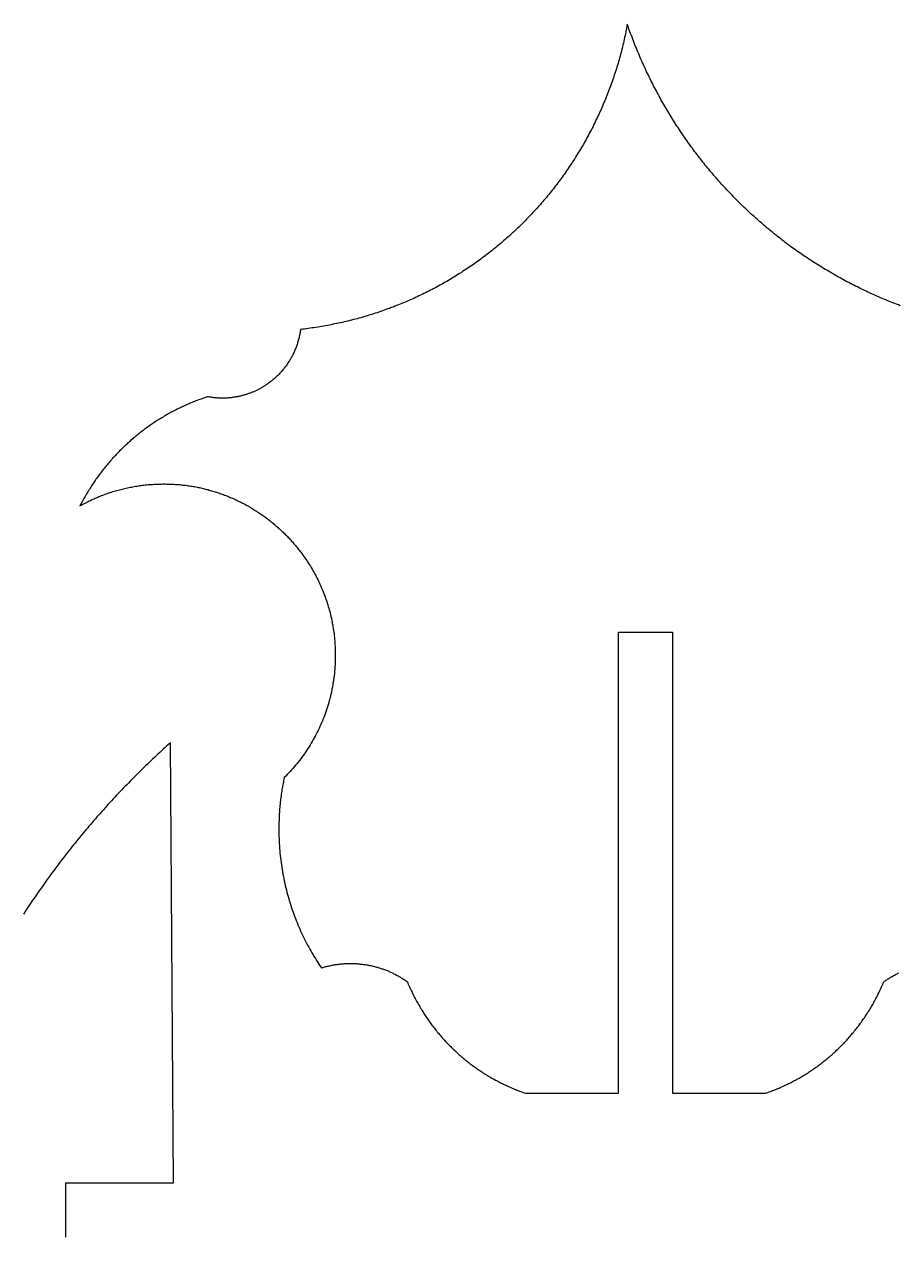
# Model space of a CAD drawing. Extents: x 25 to 747, y 34 to 1185.
# Drawn here: x 432.3 to 531.4, y 1039.8 to 1177.2 of the extents above; entities that cross this region are included whole.
import ezdxf

# ---------------------------------------------------------------- set-up
doc = ezdxf.new("R2010")
doc.units = 0
doc.layers.add('Default_Layer', color=1, linetype='CONTINUOUS')

msp = doc.modelspace()

# ---------------------------------------------------------------- linework, layer by layer
at = {"layer": 'Default_Layer'}
for points in [[(531.6, 1145.29), (531.39, 1145.37), (531.19, 1145.45), (530.98, 1145.53), (530.77, 1145.61), (530.57, 1145.7), (530.36, 1145.78), (530.16, 1145.86), (529.95, 1145.95), (529.75, 1146.03), (529.54, 1146.12), (529.34, 1146.2), (529.14, 1146.29), (528.93, 1146.38), (528.73, 1146.47), (528.53, 1146.56), (528.33, 1146.65), (528.13, 1146.74), (527.93, 1146.83), (527.73, 1146.93), (527.53, 1147.02), (527.33, 1147.12), (527.13, 1147.21), (526.93, 1147.31), (526.74, 1147.41), (526.54, 1147.51), (526.34, 1147.6), (526.15, 1147.7), (525.95, 1147.81), (525.76, 1147.91), (525.56, 1148.01), (525.37, 1148.11), (525.18, 1148.22), (524.98, 1148.32), (524.79, 1148.43), (524.6, 1148.53), (524.41, 1148.64), (524.22, 1148.75), (524.03, 1148.86), (523.84, 1148.96), (523.65, 1149.08), (523.46, 1149.19), (523.27, 1149.3), (523.08, 1149.41), (522.9, 1149.52), (522.71, 1149.64), (522.52, 1149.75), (522.34, 1149.87), (522.15, 1149.98), (521.97, 1150.1), (521.78, 1150.22), (521.6, 1150.34), (521.42, 1150.46), (521.24, 1150.58), (521.05, 1150.7), (520.87, 1150.82), (520.69, 1150.94), (520.51, 1151.06), (520.33, 1151.19), (520.15, 1151.31), (519.97, 1151.44), (519.8, 1151.56), (519.62, 1151.69), (519.44, 1151.82), (519.27, 1151.94), (519.09, 1152.07), (518.91, 1152.2), (518.74, 1152.33), (518.57, 1152.46), (518.39, 1152.6), (518.22, 1152.73), (518.05, 1152.86), (517.87, 1153), (517.7, 1153.13), (517.53, 1153.27), (517.36, 1153.4), (517.19, 1153.54), (517.02, 1153.68), (516.86, 1153.81), (516.69, 1153.95), (516.52, 1154.09), (516.36, 1154.23), (516.19, 1154.37), (516.02, 1154.51), (515.86, 1154.66), (515.7, 1154.8), (515.53, 1154.94), (515.37, 1155.09), (515.21, 1155.23), (515.05, 1155.38), (514.88, 1155.52), (514.72, 1155.67), (514.56, 1155.82), (514.4, 1155.97), (514.25, 1156.12), (514.09, 1156.26), (513.93, 1156.42), (513.77, 1156.57), (513.62, 1156.72), (513.46, 1156.87), (513.31, 1157.02), (513.15, 1157.18), (513, 1157.33), (512.85, 1157.49), (512.69, 1157.64), (512.54, 1157.8), (512.39, 1157.95), (512.24, 1158.11), (512.09, 1158.27), (511.94, 1158.43), (511.8, 1158.59), (511.65, 1158.75), (511.5, 1158.91), (511.35, 1159.07), (511.21, 1159.23), (511.06, 1159.39), (510.92, 1159.56), (510.77, 1159.72), (510.63, 1159.89), (510.49, 1160.05), (510.35, 1160.22), (510.21, 1160.38), (510.07, 1160.55), (509.93, 1160.72), (509.79, 1160.88), (509.65, 1161.05), (509.51, 1161.22), (509.37, 1161.39), (509.24, 1161.56), (509.1, 1161.73), (508.97, 1161.91), (508.83, 1162.08), (508.7, 1162.25), (508.57, 1162.42), (508.44, 1162.6), (508.3, 1162.77), (508.17, 1162.95), (508.04, 1163.12), (507.91, 1163.3), (507.79, 1163.48), (507.66, 1163.65), (507.53, 1163.83), (507.4, 1164.01), (507.28, 1164.19), (507.15, 1164.37), (507.03, 1164.55), (506.91, 1164.73), (506.78, 1164.91), (506.66, 1165.09), (506.54, 1165.28), (506.42, 1165.46), (506.3, 1165.64), (506.18, 1165.83), (506.06, 1166.01), (505.94, 1166.2), (505.83, 1166.38), (505.71, 1166.57), (505.6, 1166.76), (505.48, 1166.94), (505.37, 1167.13), (505.25, 1167.32), (505.14, 1167.51), (505.03, 1167.7), (504.92, 1167.89), (504.81, 1168.08), (504.7, 1168.27), (504.59, 1168.46), (504.48, 1168.66), (504.38, 1168.85), (504.27, 1169.04), (504.16, 1169.24), (504.06, 1169.43), (503.96, 1169.63), (503.85, 1169.82), (503.75, 1170.02), (503.65, 1170.21), (503.55, 1170.41), (503.45, 1170.61), (503.35, 1170.8), (503.25, 1171), (503.15, 1171.2), (503.06, 1171.4), (502.96, 1171.6), (502.86, 1171.8), (502.77, 1172), (502.68, 1172.2), (502.58, 1172.41), (502.49, 1172.61), (502.4, 1172.81), (502.31, 1173.01), (502.22, 1173.22), (502.13, 1173.42), (502.04, 1173.63), (501.96, 1173.83), (501.87, 1174.04), (501.78, 1174.24), (501.7, 1174.45), (501.61, 1174.66), (501.53, 1174.86), (501.45, 1175.07), (501.37, 1175.28), (501.29, 1175.49), (501.21, 1175.7), (501.13, 1175.91), (501.05, 1176.12), (500.97, 1176.33), (500.9, 1176.54), (500.82, 1176.75), (500.75, 1176.96), (500.67, 1177.18), (500.63, 1176.96), (500.59, 1176.74), (500.55, 1176.53), (500.51, 1176.32), (500.46, 1176.1), (500.42, 1175.89), (500.37, 1175.68), (500.32, 1175.46), (500.28, 1175.25), (500.23, 1175.04), (500.18, 1174.83), (500.12, 1174.62), (500.07, 1174.41), (500.02, 1174.2), (499.96, 1173.99), (499.91, 1173.78), (499.85, 1173.57), (499.79, 1173.36), (499.74, 1173.15), (499.68, 1172.95), (499.62, 1172.74), (499.55, 1172.53), (499.49, 1172.33), (499.43, 1172.12), (499.36, 1171.92), (499.3, 1171.71), (499.23, 1171.51), (499.16, 1171.3), (499.09, 1171.1), (499.03, 1170.9), (498.95, 1170.7), (498.88, 1170.49), (498.81, 1170.29), (498.74, 1170.09), (498.66, 1169.89), (498.59, 1169.69), (498.51, 1169.49), (498.43, 1169.29), (498.36, 1169.09), (498.28, 1168.9), (498.2, 1168.7), (498.12, 1168.5), (498.03, 1168.31), (497.95, 1168.11), (497.87, 1167.91), (497.78, 1167.72), (497.7, 1167.53), (497.61, 1167.33), (497.52, 1167.14), (497.44, 1166.95), (497.35, 1166.75), (497.26, 1166.56), (497.16, 1166.37), (497.07, 1166.18), (496.98, 1165.99), (496.89, 1165.8), (496.79, 1165.61), (496.69, 1165.42), (496.6, 1165.24), (496.5, 1165.05), (496.4, 1164.86), (496.3, 1164.68), (496.2, 1164.49), (496.1, 1164.31), (496, 1164.12), (495.9, 1163.94), (495.79, 1163.75), (495.69, 1163.57), (495.58, 1163.39), (495.48, 1163.21), (495.37, 1163.03), (495.26, 1162.85), (495.15, 1162.67), (495.04, 1162.49), (494.93, 1162.31), (494.82, 1162.13), (494.71, 1161.95), (494.6, 1161.78), (494.48, 1161.6), (494.37, 1161.43), (494.25, 1161.25), (494.14, 1161.08), (494.02, 1160.9), (493.9, 1160.73), (493.78, 1160.56), (493.66, 1160.38), (493.54, 1160.21), (493.42, 1160.04), (493.3, 1159.87), (493.17, 1159.7), (493.05, 1159.54), (492.93, 1159.37), (492.8, 1159.2), (492.67, 1159.03), (492.55, 1158.87), (492.42, 1158.7), (492.29, 1158.54), (492.16, 1158.37), (492.03, 1158.21), (491.9, 1158.05), (491.77, 1157.89), (491.63, 1157.72), (491.5, 1157.56), (491.37, 1157.4), (491.23, 1157.24), (491.1, 1157.09), (490.96, 1156.93), (490.82, 1156.77), (490.69, 1156.61), (490.55, 1156.46), (490.41, 1156.3), (490.27, 1156.15), (490.13, 1155.99), (489.98, 1155.84), (489.84, 1155.69), (489.7, 1155.54), (489.55, 1155.39), (489.41, 1155.24), (489.26, 1155.09), (489.12, 1154.94), (488.97, 1154.79), (488.82, 1154.64), (488.68, 1154.5), (488.53, 1154.35), (488.38, 1154.2), (488.23, 1154.06), (488.08, 1153.92), (487.92, 1153.77), (487.77, 1153.63), (487.62, 1153.49), (487.46, 1153.35), (487.31, 1153.21), (487.15, 1153.07), (487, 1152.93), (486.84, 1152.79), (486.68, 1152.66), (486.53, 1152.52), (486.37, 1152.39), (486.21, 1152.25), (486.05, 1152.12), (485.89, 1151.98), (485.73, 1151.85), (485.56, 1151.72), (485.4, 1151.59), (485.24, 1151.46), (485.07, 1151.33), (484.91, 1151.2), (484.74, 1151.08), (484.58, 1150.95), (484.41, 1150.82), (484.24, 1150.7), (484.08, 1150.57), (483.91, 1150.45), (483.74, 1150.33), (483.57, 1150.21), (483.4, 1150.08), (483.23, 1149.96), (483.05, 1149.84), (482.88, 1149.73), (482.71, 1149.61), (482.54, 1149.49), (482.36, 1149.38), (482.19, 1149.26), (482.01, 1149.15), (481.83, 1149.03), (481.66, 1148.92), (481.48, 1148.81), (481.3, 1148.7), (481.12, 1148.59), (480.95, 1148.48), (480.77, 1148.37), (480.59, 1148.26), (480.41, 1148.16), (480.22, 1148.05), (480.04, 1147.95), (479.86, 1147.84), (479.68, 1147.74), (479.49, 1147.64), (479.31, 1147.53), (479.12, 1147.43), (478.94, 1147.33), (478.75, 1147.24), (478.57, 1147.14), (478.38, 1147.04), (478.19, 1146.95), (478, 1146.85), (477.82, 1146.76), (477.63, 1146.66), (477.44, 1146.57), (477.25, 1146.48), (477.06, 1146.39), (476.86, 1146.3), (476.67, 1146.21), (476.48, 1146.12), (476.29, 1146.04), (476.09, 1145.95), (475.9, 1145.87), (475.71, 1145.78), (475.51, 1145.7), (475.31, 1145.62), (475.12, 1145.53), (474.92, 1145.45), (474.73, 1145.38), (474.53, 1145.3), (474.33, 1145.22), (474.13, 1145.14), (473.93, 1145.07), (473.73, 1144.99), (473.53, 1144.92), (473.33, 1144.85), (473.13, 1144.78), (472.93, 1144.7), (472.73, 1144.63), (472.53, 1144.57), (472.32, 1144.5), (472.12, 1144.43), (471.92, 1144.37), (471.71, 1144.3), (471.51, 1144.24), (471.3, 1144.17), (471.1, 1144.11), (470.89, 1144.05), (470.69, 1143.99), (470.48, 1143.93), (470.27, 1143.88), (470.06, 1143.82), (469.86, 1143.76), (469.65, 1143.71), (469.44, 1143.66), (469.23, 1143.6), (469.02, 1143.55), (468.81, 1143.5), (468.6, 1143.45), (468.39, 1143.4), (468.18, 1143.36), (467.96, 1143.31), (467.75, 1143.26), (467.54, 1143.22), (467.33, 1143.18), (467.11, 1143.13), (466.9, 1143.09), (466.69, 1143.05), (466.47, 1143.01), (466.26, 1142.98), (466.04, 1142.94), (465.82, 1142.9), (465.61, 1142.87), (465.39, 1142.83), (465.17, 1142.8), (464.96, 1142.77), (464.74, 1142.74), (464.52, 1142.71), (464.3, 1142.68), (464.08, 1142.65), (463.87, 1142.63), (463.65, 1142.6), (463.63, 1142.49), (463.61, 1142.37), (463.59, 1142.25), (463.57, 1142.14), (463.55, 1142.02), (463.53, 1141.91), (463.5, 1141.79), (463.48, 1141.68), (463.45, 1141.57), (463.42, 1141.45), (463.39, 1141.34), (463.36, 1141.23), (463.32, 1141.12), (463.29, 1141.01), (463.25, 1140.9), (463.22, 1140.79), (463.18, 1140.68), (463.14, 1140.58), (463.1, 1140.47), (463.05, 1140.36), (463.01, 1140.26), (462.96, 1140.15), (462.92, 1140.05), (462.87, 1139.95), (462.82, 1139.84), (462.77, 1139.74), (462.72, 1139.64), (462.67, 1139.54), (462.61, 1139.44), (462.56, 1139.34), (462.5, 1139.25), (462.44, 1139.15), (462.39, 1139.05), (462.33, 1138.96), (462.26, 1138.86), (462.2, 1138.77), (462.14, 1138.68), (462.08, 1138.59), (462.01, 1138.49), (461.94, 1138.4), (461.88, 1138.31), (461.81, 1138.23), (461.74, 1138.14), (461.67, 1138.05), (461.59, 1137.97), (461.52, 1137.88), (461.45, 1137.8), (461.37, 1137.71), (461.29, 1137.63), (461.22, 1137.55), (461.14, 1137.47), (461.06, 1137.39), (460.98, 1137.31), (460.9, 1137.23), (460.82, 1137.16), (460.73, 1137.08), (460.65, 1137.01), (460.56, 1136.94), (460.48, 1136.86), (460.39, 1136.79), (460.3, 1136.72), (460.21, 1136.65), (460.12, 1136.58), (460.03, 1136.52), (459.97, 1136.47), (459.9, 1136.42), (459.83, 1136.37), (459.76, 1136.32), (459.69, 1136.28), (459.62, 1136.23), (459.54, 1136.18), (459.47, 1136.14), (459.4, 1136.09), (459.33, 1136.05), (459.25, 1136.01), (459.18, 1135.97), (459.11, 1135.92), (459.03, 1135.88), (458.96, 1135.84), (458.88, 1135.8), (458.8, 1135.76), (458.73, 1135.73), (458.65, 1135.69), (458.57, 1135.65), (458.49, 1135.62), (458.42, 1135.58), (458.34, 1135.55), (458.26, 1135.51), (458.18, 1135.48), (458.1, 1135.45), (458.02, 1135.42), (457.94, 1135.38), (457.86, 1135.35), (457.77, 1135.33), (457.69, 1135.3), (457.61, 1135.27), (457.53, 1135.24), (457.44, 1135.22), (457.36, 1135.19), (457.27, 1135.17), (457.19, 1135.14), (457.11, 1135.12), (457.02, 1135.1), (456.94, 1135.08), (456.85, 1135.05), (456.76, 1135.03), (456.68, 1135.02), (456.59, 1135), (456.5, 1134.98), (456.42, 1134.96), (456.33, 1134.95), (456.24, 1134.93), (456.15, 1134.92), (456.06, 1134.91), (455.97, 1134.89), (455.89, 1134.88), (455.8, 1134.87), (455.71, 1134.86), (455.62, 1134.85), (455.53, 1134.85), (455.44, 1134.84), (455.35, 1134.83), (455.25, 1134.83), (455.16, 1134.83), (455.07, 1134.82), (454.98, 1134.82), (454.89, 1134.82), (454.8, 1134.82), (454.68, 1134.82), (454.57, 1134.82), (454.46, 1134.82), (454.36, 1134.83), (454.25, 1134.83), (454.14, 1134.84), (454.03, 1134.85), (453.93, 1134.86), (453.82, 1134.87), (453.72, 1134.88), (453.62, 1134.89), (453.51, 1134.91), (453.41, 1134.92), (453.32, 1134.94), (453.22, 1134.96), (453.12, 1134.98), (452.98, 1134.93), (452.83, 1134.88), (452.68, 1134.83), (452.53, 1134.77), (452.38, 1134.72), (452.24, 1134.67), (452.09, 1134.61), (451.95, 1134.56), (451.8, 1134.5), (451.66, 1134.44), (451.51, 1134.39), (451.37, 1134.33), (451.23, 1134.27), (451.08, 1134.21), (450.94, 1134.15), (450.8, 1134.09), (450.66, 1134.02), (450.52, 1133.96), (450.38, 1133.9), (450.24, 1133.83), (450.1, 1133.76), (449.96, 1133.7), (449.82, 1133.63), (449.68, 1133.56), (449.55, 1133.49), (449.41, 1133.42), (449.27, 1133.35), (449.14, 1133.28), (449, 1133.21), (448.87, 1133.14), (448.73, 1133.06), (448.6, 1132.99), (448.47, 1132.91), (448.34, 1132.84), (448.2, 1132.76), (448.07, 1132.68), (447.94, 1132.6), (447.81, 1132.52), (447.68, 1132.45), (447.55, 1132.36), (447.42, 1132.28), (447.3, 1132.2), (447.17, 1132.12), (447.04, 1132.03), (446.92, 1131.95), (446.79, 1131.86), (446.67, 1131.78), (446.54, 1131.69), (446.42, 1131.61), (446.29, 1131.52), (446.17, 1131.43), (446.05, 1131.34), (445.93, 1131.25), (445.81, 1131.16), (445.69, 1131.07), (445.57, 1130.97), (445.45, 1130.88), (445.33, 1130.79), (445.21, 1130.69), (445.09, 1130.6), (444.98, 1130.5), (444.86, 1130.4), (444.74, 1130.31), (444.63, 1130.21), (444.51, 1130.11), (444.4, 1130.01), (444.29, 1129.91), (444.18, 1129.81), (444.06, 1129.71), (443.95, 1129.61), (443.84, 1129.5), (443.73, 1129.4), (443.62, 1129.3), (443.51, 1129.19), (443.41, 1129.09), (443.3, 1128.98), (443.19, 1128.87), (443.09, 1128.77), (442.98, 1128.66), (442.87, 1128.55), (442.77, 1128.44), (442.67, 1128.33), (442.56, 1128.22), (442.46, 1128.11), (442.36, 1128), (442.26, 1127.88), (442.16, 1127.77), (442.06, 1127.66), (441.96, 1127.54), (441.86, 1127.43), (441.77, 1127.31), (441.67, 1127.19), (441.57, 1127.08), (441.48, 1126.96), (441.38, 1126.84), (441.29, 1126.72), (441.19, 1126.6), (441.1, 1126.48), (441.01, 1126.36), (440.92, 1126.24), (440.83, 1126.12), (440.74, 1126), (440.65, 1125.87), (440.56, 1125.75), (440.47, 1125.63), (440.39, 1125.5), (440.3, 1125.38), (440.21, 1125.25), (440.13, 1125.12), (440.04, 1125), (439.96, 1124.87), (439.88, 1124.74), (439.8, 1124.61), (439.72, 1124.48), (439.64, 1124.35), (439.56, 1124.22), (439.48, 1124.09), (439.4, 1123.96), (439.32, 1123.83), (439.24, 1123.69), (439.17, 1123.56), (439.09, 1123.43), (439.02, 1123.29), (438.94, 1123.16), (438.87, 1123.02), (438.8, 1122.89), (438.73, 1122.75), (438.66, 1122.61), (438.79, 1122.69), (438.92, 1122.76), (439.05, 1122.83), (439.18, 1122.9), (439.31, 1122.97), (439.44, 1123.03), (439.57, 1123.1), (439.71, 1123.17), (439.84, 1123.23), (439.98, 1123.3), (440.11, 1123.36), (440.25, 1123.42), (440.39, 1123.48), (440.53, 1123.54), (440.67, 1123.6), (440.81, 1123.66), (440.95, 1123.72), (441.09, 1123.77), (441.23, 1123.83), (441.37, 1123.88), (441.51, 1123.93), (441.66, 1123.99), (441.8, 1124.04), (441.95, 1124.09), (442.09, 1124.13), (442.24, 1124.18), (442.38, 1124.23), (442.53, 1124.27), (442.68, 1124.32), (442.83, 1124.36), (442.98, 1124.4), (443.13, 1124.44), (443.28, 1124.48), (443.43, 1124.52), (443.58, 1124.56), (443.73, 1124.59), (443.88, 1124.63), (444.04, 1124.66), (444.19, 1124.69), (444.34, 1124.72), (444.5, 1124.75), (444.65, 1124.78), (444.81, 1124.81), (444.96, 1124.84), (445.12, 1124.86), (445.27, 1124.88), (445.43, 1124.91), (445.59, 1124.93), (445.75, 1124.95), (445.91, 1124.97), (446.06, 1124.99), (446.22, 1125), (446.38, 1125.02), (446.54, 1125.03), (446.7, 1125.04), (446.86, 1125.05), (447.03, 1125.06), (447.19, 1125.07), (447.35, 1125.08), (447.51, 1125.09), (447.67, 1125.09), (447.84, 1125.09), (448, 1125.1), (448.16, 1125.1), (448.31, 1125.1), (448.46, 1125.09), (448.61, 1125.09), (448.75, 1125.09), (448.9, 1125.08), (449.05, 1125.08), (449.19, 1125.07), (449.34, 1125.06), (449.49, 1125.05), (449.63, 1125.04), (449.78, 1125.03), (449.92, 1125.02), (450.07, 1125), (450.21, 1124.99), (450.36, 1124.97), (450.5, 1124.96), (450.64, 1124.94), (450.79, 1124.92), (450.93, 1124.9), (451.07, 1124.88), (451.21, 1124.86), (451.36, 1124.84), (451.5, 1124.81), (451.64, 1124.79), (451.78, 1124.76), (451.92, 1124.73), (452.06, 1124.71), (452.2, 1124.68), (452.34, 1124.65), (452.48, 1124.62), (452.62, 1124.58), (452.75, 1124.55), (452.89, 1124.52), (453.03, 1124.48), (453.17, 1124.45), (453.3, 1124.41), (453.44, 1124.37), (453.57, 1124.33), (453.71, 1124.29), (453.85, 1124.25), (453.98, 1124.21), (454.11, 1124.17), (454.25, 1124.12), (454.38, 1124.08), (454.51, 1124.03), (454.65, 1123.99), (454.78, 1123.94), (454.91, 1123.89), (455.04, 1123.84), (455.17, 1123.79), (455.3, 1123.74), (455.43, 1123.69), (455.56, 1123.64), (455.69, 1123.58), (455.82, 1123.53), (455.95, 1123.47), (456.08, 1123.42), (456.2, 1123.36), (456.33, 1123.3), (456.46, 1123.24), (456.58, 1123.18), (456.71, 1123.12), (456.83, 1123.06), (456.95, 1122.99), (457.08, 1122.93), (457.2, 1122.87), (457.32, 1122.8), (457.45, 1122.74), (457.57, 1122.67), (457.69, 1122.6), (457.81, 1122.53), (457.93, 1122.46), (458.05, 1122.39), (458.17, 1122.32), (458.29, 1122.25), (458.4, 1122.18), (458.52, 1122.1), (458.64, 1122.03), (458.75, 1121.95), (458.87, 1121.88), (458.99, 1121.8), (459.1, 1121.72), (459.21, 1121.64), (459.33, 1121.56), (459.44, 1121.48), (459.55, 1121.4), (459.66, 1121.32), (459.77, 1121.24), (459.89, 1121.16), (460, 1121.07), (460.1, 1120.99), (460.21, 1120.9), (460.32, 1120.82), (460.43, 1120.73), (460.54, 1120.64), (460.64, 1120.55), (460.75, 1120.46), (460.85, 1120.37), (460.96, 1120.28), (461.06, 1120.19), (461.16, 1120.1), (461.27, 1120.01), (461.37, 1119.91), (461.47, 1119.82), (461.57, 1119.72), (461.67, 1119.63), (461.77, 1119.53), (461.87, 1119.43), (461.96, 1119.34), (462.06, 1119.24), (462.16, 1119.14), (462.25, 1119.04), (462.35, 1118.94), (462.44, 1118.84), (462.54, 1118.73), (462.63, 1118.63), (462.72, 1118.53), (462.81, 1118.42), (462.9, 1118.32), (462.99, 1118.21), (463.08, 1118.11), (463.17, 1118), (463.26, 1117.89), (463.35, 1117.79), (463.43, 1117.68), (463.52, 1117.57), (463.61, 1117.46), (463.69, 1117.35), (463.8, 1117.2), (463.91, 1117.04), (464.03, 1116.89), (464.13, 1116.74), (464.24, 1116.58), (464.35, 1116.42), (464.45, 1116.26), (464.56, 1116.1), (464.66, 1115.94), (464.76, 1115.78), (464.86, 1115.62), (464.95, 1115.45), (465.05, 1115.29), (465.14, 1115.12), (465.24, 1114.96), (465.33, 1114.79), (465.42, 1114.62), (465.5, 1114.45), (465.59, 1114.28), (465.67, 1114.1), (465.76, 1113.93), (465.84, 1113.75), (465.92, 1113.58), (465.99, 1113.4), (466.07, 1113.22), (466.14, 1113.05), (466.22, 1112.87), (466.29, 1112.69), (466.36, 1112.51), (466.42, 1112.32), (466.49, 1112.14), (466.55, 1111.96), (466.62, 1111.77), (466.68, 1111.59), (466.73, 1111.4), (466.79, 1111.21), (466.85, 1111.02), (466.9, 1110.83), (466.95, 1110.64), (467, 1110.45), (467.05, 1110.26), (467.09, 1110.07), (467.14, 1109.88), (467.18, 1109.68), (467.22, 1109.49), (467.25, 1109.29), (467.29, 1109.1), (467.32, 1108.9), (467.36, 1108.7), (467.39, 1108.51), (467.41, 1108.31), (467.44, 1108.11), (467.46, 1107.91), (467.49, 1107.71), (467.51, 1107.51), (467.52, 1107.3), (467.54, 1107.1), (467.55, 1106.9), (467.56, 1106.69), (467.57, 1106.49), (467.58, 1106.29), (467.59, 1106.08), (467.59, 1105.88), (467.59, 1105.67), (467.59, 1105.54), (467.59, 1105.42), (467.59, 1105.29), (467.58, 1105.16), (467.58, 1105.04), (467.58, 1104.91), (467.57, 1104.79), (467.57, 1104.66), (467.56, 1104.54), (467.55, 1104.41), (467.54, 1104.29), (467.53, 1104.16), (467.52, 1104.04), (467.51, 1103.91), (467.5, 1103.79), (467.49, 1103.67), (467.48, 1103.54), (467.46, 1103.42), (467.45, 1103.3), (467.43, 1103.17), (467.42, 1103.05), (467.4, 1102.93), (467.38, 1102.81), (467.36, 1102.68), (467.34, 1102.56), (467.32, 1102.44), (467.3, 1102.32), (467.28, 1102.2), (467.26, 1102.08), (467.24, 1101.96), (467.21, 1101.84), (467.19, 1101.72), (467.16, 1101.6), (467.14, 1101.48), (467.11, 1101.36), (467.08, 1101.24), (467.06, 1101.13), (467.03, 1101.01), (467, 1100.89), (466.97, 1100.77), (466.94, 1100.66), (466.91, 1100.54), (466.87, 1100.42), (466.84, 1100.31), (466.81, 1100.19), (466.77, 1100.07), (466.74, 1099.96), (466.7, 1099.84), (466.67, 1099.73), (466.63, 1099.61), (466.59, 1099.5), (466.55, 1099.39), (466.47, 1099.16), (466.39, 1098.93), (466.31, 1098.71), (466.22, 1098.49), (466.13, 1098.27), (466.04, 1098.04), (465.94, 1097.83), (465.85, 1097.61), (465.74, 1097.39), (465.64, 1097.18), (465.54, 1096.97), (465.43, 1096.75), (465.32, 1096.54), (465.21, 1096.33), (465.09, 1096.13), (464.97, 1095.92), (464.85, 1095.72), (464.73, 1095.52), (464.61, 1095.32), (464.48, 1095.12), (464.35, 1094.92), (464.22, 1094.72), (464.08, 1094.53), (463.95, 1094.34), (463.81, 1094.15), (463.67, 1093.96), (463.52, 1093.77), (463.38, 1093.59), (463.23, 1093.4), (463.08, 1093.22), (462.93, 1093.04), (462.77, 1092.86), (462.62, 1092.69), (462.46, 1092.51), (462.3, 1092.34), (462.14, 1092.17), (461.97, 1092), (461.8, 1091.84), (461.77, 1091.67), (461.73, 1091.5), (461.7, 1091.34), (461.67, 1091.17), (461.63, 1091), (461.6, 1090.82), (461.57, 1090.65), (461.54, 1090.48), (461.52, 1090.3), (461.49, 1090.12), (461.46, 1089.94), (461.44, 1089.76), (461.42, 1089.58), (461.39, 1089.4), (461.37, 1089.22), (461.35, 1089.04), (461.33, 1088.85), (461.32, 1088.67), (461.3, 1088.48), (461.28, 1088.29), (461.27, 1088.11), (461.26, 1087.92), (461.24, 1087.73), (461.23, 1087.54), (461.22, 1087.35), (461.22, 1087.16), (461.21, 1086.96), (461.2, 1086.77), (461.2, 1086.58), (461.19, 1086.39), (461.19, 1086.19), (461.19, 1086), (461.19, 1085.73), (461.2, 1085.45), (461.2, 1085.18), (461.21, 1084.9), (461.22, 1084.63), (461.24, 1084.36), (461.26, 1084.09), (461.28, 1083.82), (461.3, 1083.55), (461.32, 1083.28), (461.35, 1083.01), (461.38, 1082.75), (461.41, 1082.48), (461.44, 1082.21), (461.48, 1081.95), (461.52, 1081.69), (461.56, 1081.42), (461.61, 1081.16), (461.65, 1080.9), (461.7, 1080.64), (461.75, 1080.38), (461.81, 1080.12), (461.86, 1079.86), (461.92, 1079.6), (461.98, 1079.35), (462.04, 1079.09), (462.11, 1078.84), (462.18, 1078.59), (462.25, 1078.34), (462.32, 1078.08), (462.39, 1077.83), (462.47, 1077.59), (462.55, 1077.34), (462.63, 1077.09), (462.71, 1076.85), (462.8, 1076.6), (462.89, 1076.36), (462.98, 1076.12), (463.07, 1075.87), (463.16, 1075.63), (463.26, 1075.4), (463.36, 1075.16), (463.46, 1074.92), (463.56, 1074.69), (463.66, 1074.45), (463.77, 1074.22), (463.88, 1073.99), (463.99, 1073.76), (464.1, 1073.53), (464.21, 1073.3), (464.33, 1073.08), (464.45, 1072.85), (464.57, 1072.63), (464.69, 1072.41), (464.81, 1072.19), (464.94, 1071.97), (465.07, 1071.75), (465.2, 1071.53), (465.33, 1071.32), (465.46, 1071.11), (465.6, 1070.89), (465.73, 1070.68), (465.87, 1070.47), (466.01, 1070.27), (466.11, 1070.3), (466.2, 1070.32), (466.29, 1070.35), (466.39, 1070.38), (466.48, 1070.41), (466.58, 1070.43), (466.68, 1070.46), (466.78, 1070.48), (466.88, 1070.5), (466.98, 1070.52), (467.08, 1070.55), (467.18, 1070.57), (467.28, 1070.58), (467.38, 1070.6), (467.48, 1070.62), (467.59, 1070.64), (467.69, 1070.65), (467.79, 1070.67), (467.9, 1070.68), (468, 1070.69), (468.11, 1070.71), (468.22, 1070.72), (468.32, 1070.73), (468.43, 1070.73), (468.54, 1070.74), (468.65, 1070.75), (468.75, 1070.76), (468.86, 1070.76), (468.97, 1070.76), (469.08, 1070.77), (469.19, 1070.77), (469.3, 1070.77), (469.41, 1070.77), (469.53, 1070.77), (469.64, 1070.76), (469.75, 1070.76), (469.87, 1070.75), (469.98, 1070.75), (470.09, 1070.74), (470.2, 1070.73), (470.31, 1070.72), (470.42, 1070.71), (470.53, 1070.7), (470.64, 1070.69), (470.75, 1070.67), (470.86, 1070.66), (470.97, 1070.64), (471.08, 1070.63), (471.19, 1070.61), (471.29, 1070.59), (471.4, 1070.57), (471.51, 1070.55), (471.62, 1070.53), (471.72, 1070.5), (471.83, 1070.48), (471.93, 1070.45), (472.04, 1070.43), (472.14, 1070.4), (472.25, 1070.37), (472.35, 1070.34), (472.45, 1070.31), (472.56, 1070.28), (472.66, 1070.25), (472.76, 1070.22), (472.86, 1070.18), (472.96, 1070.15), (473.06, 1070.11), (473.16, 1070.07), (473.26, 1070.04), (473.36, 1070), (473.46, 1069.96), (473.56, 1069.92), (473.66, 1069.88), (473.75, 1069.83), (473.85, 1069.79), (473.95, 1069.75), (474.04, 1069.7), (474.14, 1069.66), (474.23, 1069.61), (474.33, 1069.56), (474.42, 1069.51), (474.51, 1069.46), (474.6, 1069.41), (474.7, 1069.36), (474.79, 1069.31), (474.88, 1069.26), (474.97, 1069.21), (475.06, 1069.15), (475.14, 1069.1), (475.23, 1069.04), (475.32, 1068.98), (475.41, 1068.93), (475.49, 1068.87), (475.58, 1068.81), (475.66, 1068.75), (475.75, 1068.69), (475.8, 1068.55), (475.86, 1068.41), (475.92, 1068.27), (475.98, 1068.13), (476.05, 1068), (476.11, 1067.86), (476.17, 1067.72), (476.24, 1067.59), (476.3, 1067.45), (476.37, 1067.32), (476.43, 1067.19), (476.5, 1067.05), (476.57, 1066.92), (476.64, 1066.79), (476.71, 1066.66), (476.78, 1066.52), (476.85, 1066.39), (476.92, 1066.26), (477, 1066.13), (477.07, 1066), (477.15, 1065.88), (477.22, 1065.75), (477.3, 1065.62), (477.38, 1065.49), (477.45, 1065.37), (477.53, 1065.24), (477.61, 1065.12), (477.69, 1064.99), (477.77, 1064.87), (477.86, 1064.75), (477.94, 1064.62), (478.02, 1064.5), (478.11, 1064.38), (478.19, 1064.26), (478.28, 1064.14), (478.36, 1064.02), (478.45, 1063.9), (478.54, 1063.78), (478.63, 1063.67), (478.72, 1063.55), (478.81, 1063.43), (478.9, 1063.32), (478.99, 1063.2), (479.08, 1063.09), (479.18, 1062.97), (479.27, 1062.86), (479.36, 1062.75), (479.46, 1062.64), (479.56, 1062.52), (479.65, 1062.41), (479.75, 1062.3), (479.85, 1062.2), (479.95, 1062.09), (480.05, 1061.98), (480.15, 1061.87), (480.25, 1061.76), (480.35, 1061.66), (480.45, 1061.55), (480.56, 1061.45), (480.66, 1061.35), (480.76, 1061.24), (480.87, 1061.14), (480.97, 1061.04), (481.08, 1060.94), (481.19, 1060.84), (481.3, 1060.74), (481.4, 1060.64), (481.51, 1060.54), (481.62, 1060.44), (481.73, 1060.35), (481.84, 1060.25), (481.96, 1060.15), (482.07, 1060.06), (482.18, 1059.97), (482.3, 1059.87), (482.41, 1059.78), (482.52, 1059.69), (482.64, 1059.6), (482.76, 1059.51), (482.87, 1059.42), (482.99, 1059.33), (483.11, 1059.24), (483.23, 1059.15), (483.35, 1059.07), (483.47, 1058.98), (483.59, 1058.9), (483.71, 1058.81), (483.83, 1058.73), (483.95, 1058.65), (484.08, 1058.57), (484.2, 1058.48), (484.32, 1058.4), (484.45, 1058.32), (484.57, 1058.25), (484.7, 1058.17), (484.83, 1058.09), (484.95, 1058.02), (485.08, 1057.94), (485.21, 1057.86), (485.34, 1057.79), (485.47, 1057.72), (485.6, 1057.65), (485.73, 1057.57), (485.86, 1057.5), (485.99, 1057.43), (486.12, 1057.36), (486.25, 1057.3), (486.39, 1057.23), (486.52, 1057.16), (486.66, 1057.1), (486.79, 1057.03), (486.93, 1056.97), (487.06, 1056.91), (487.2, 1056.84), (487.34, 1056.78), (487.47, 1056.72), (487.61, 1056.66), (487.75, 1056.6), (487.89, 1056.54), (488.03, 1056.49), (488.17, 1056.43), (488.31, 1056.38), (488.45, 1056.32), (488.59, 1056.27), (488.73, 1056.22), (488.88, 1056.16), (489.02, 1056.11), (489.16, 1056.06), (499.66, 1056.06), (499.66, 1056.06), (499.66, 1108.29), (505.81, 1108.29), (505.81, 1056.06), (516.31, 1056.06), (516.46, 1056.11), (516.6, 1056.16), (516.74, 1056.22), (516.88, 1056.27), (517.02, 1056.32), (517.17, 1056.38), (517.31, 1056.43), (517.45, 1056.49), (517.59, 1056.54), (517.72, 1056.6), (517.86, 1056.66), (518, 1056.72), (518.14, 1056.78), (518.27, 1056.84), (518.41, 1056.91), (518.55, 1056.97), (518.68, 1057.03), (518.82, 1057.1), (518.95, 1057.16), (519.09, 1057.23), (519.22, 1057.3), (519.35, 1057.36), (519.48, 1057.43), (519.61, 1057.5), (519.75, 1057.57), (519.88, 1057.65), (520.01, 1057.72), (520.14, 1057.79), (520.26, 1057.86), (520.39, 1057.94), (520.52, 1058.02), (520.65, 1058.09), (520.77, 1058.17), (520.9, 1058.25), (521.02, 1058.32), (521.15, 1058.4), (521.27, 1058.48), (521.4, 1058.57), (521.52, 1058.65), (521.64, 1058.73), (521.76, 1058.81), (521.89, 1058.9), (522.01, 1058.98), (522.13, 1059.07), (522.25, 1059.15), (522.36, 1059.24), (522.48, 1059.33), (522.6, 1059.42), (522.72, 1059.51), (522.83, 1059.6), (522.95, 1059.69), (523.06, 1059.78), (523.18, 1059.87), (523.29, 1059.97), (523.4, 1060.06), (523.52, 1060.15), (523.63, 1060.25), (523.74, 1060.35), (523.85, 1060.44), (523.96, 1060.54), (524.07, 1060.64), (524.18, 1060.74), (524.29, 1060.84), (524.39, 1060.94), (524.5, 1061.04), (524.6, 1061.14), (524.71, 1061.24), (524.81, 1061.35), (524.92, 1061.45), (525.02, 1061.55), (525.12, 1061.66), (525.23, 1061.76), (525.33, 1061.87), (525.43, 1061.98), (525.53, 1062.09), (525.63, 1062.2), (525.72, 1062.3), (525.82, 1062.41), (525.92, 1062.52), (526.01, 1062.64), (526.11, 1062.75), (526.2, 1062.86), (526.3, 1062.97), (526.39, 1063.09), (526.48, 1063.2), (526.57, 1063.32), (526.67, 1063.43), (526.76, 1063.55), (526.85, 1063.67), (526.93, 1063.78), (527.02, 1063.9), (527.11, 1064.02), (527.2, 1064.14), (527.28, 1064.26), (527.37, 1064.38), (527.45, 1064.5), (527.53, 1064.62), (527.62, 1064.75), (527.7, 1064.87), (527.78, 1064.99), (527.86, 1065.12), (527.94, 1065.24), (528.02, 1065.37), (528.1, 1065.49), (528.17, 1065.62), (528.25, 1065.75), (528.33, 1065.88), (528.4, 1066), (528.48, 1066.13), (528.55, 1066.26), (528.62, 1066.39), (528.69, 1066.52), (528.76, 1066.66), (528.83, 1066.79), (528.9, 1066.92), (528.97, 1067.05), (529.04, 1067.19), (529.11, 1067.32), (529.17, 1067.45), (529.24, 1067.59), (529.3, 1067.72), (529.36, 1067.86), (529.43, 1068), (529.49, 1068.13), (529.55, 1068.27), (529.61, 1068.41), (529.67, 1068.55), (529.73, 1068.69), (529.81, 1068.75), (529.9, 1068.81), (529.98, 1068.87), (530.07, 1068.93), (530.15, 1068.98), (530.24, 1069.04), (530.33, 1069.1), (530.42, 1069.15), (530.51, 1069.21), (530.6, 1069.26), (530.69, 1069.31), (530.78, 1069.36), (530.87, 1069.41), (530.96, 1069.46), (531.05, 1069.51), (531.15, 1069.56), (531.24, 1069.61), (531.34, 1069.66), (531.43, 1069.7)], [(437.07, 1039.77), (437.07, 1045.92), (437.07, 1045.92), (449.26, 1045.92), (448.92, 1095.78), (448.72, 1095.6), (448.51, 1095.41), (448.31, 1095.23), (448.1, 1095.04), (447.9, 1094.86), (447.7, 1094.67), (447.49, 1094.48), (447.29, 1094.29), (447.09, 1094.11), (446.89, 1093.92), (446.69, 1093.73), (446.49, 1093.54), (446.29, 1093.35), (446.09, 1093.15), (445.89, 1092.96), (445.7, 1092.77), (445.5, 1092.58), (445.3, 1092.38), (445.11, 1092.19), (444.91, 1091.99), (444.72, 1091.8), (444.52, 1091.6), (444.33, 1091.41), (444.14, 1091.21), (443.95, 1091.01), (443.75, 1090.81), (443.56, 1090.62), (443.37, 1090.42), (443.18, 1090.22), (442.99, 1090.02), (442.8, 1089.82), (442.61, 1089.62), (442.43, 1089.41), (442.24, 1089.21), (442.05, 1089.01), (441.87, 1088.81), (441.68, 1088.6), (441.5, 1088.4), (441.31, 1088.19), (441.13, 1087.99), (440.95, 1087.78), (440.76, 1087.57), (440.58, 1087.37), (440.4, 1087.16), (440.22, 1086.95), (440.04, 1086.74), (439.86, 1086.53), (439.68, 1086.32), (439.5, 1086.11), (439.32, 1085.9), (439.15, 1085.69), (438.97, 1085.48), (438.79, 1085.27), (438.62, 1085.05), (438.44, 1084.84), (438.27, 1084.63), (438.1, 1084.41), (437.92, 1084.2), (437.75, 1083.98), (437.58, 1083.77), (437.41, 1083.55), (437.24, 1083.33), (437.07, 1083.12), (436.9, 1082.9), (436.73, 1082.68), (436.56, 1082.46), (436.39, 1082.24), (436.23, 1082.02), (436.06, 1081.8), (435.9, 1081.58), (435.73, 1081.36), (435.57, 1081.14), (435.4, 1080.92), (435.24, 1080.69), (435.08, 1080.47), (434.92, 1080.25), (434.76, 1080.02), (434.59, 1079.8), (434.44, 1079.57), (434.28, 1079.35), (434.12, 1079.12), (433.96, 1078.89), (433.8, 1078.67), (433.65, 1078.44), (433.49, 1078.21), (433.33, 1077.98), (433.18, 1077.75), (433.03, 1077.52), (432.87, 1077.29), (432.72, 1077.06), (432.57, 1076.83), (432.42, 1076.6), (432.26, 1076.37)]]:
    msp.add_lwpolyline(points, dxfattribs=at)

doc.saveas('drawing.dxf')
